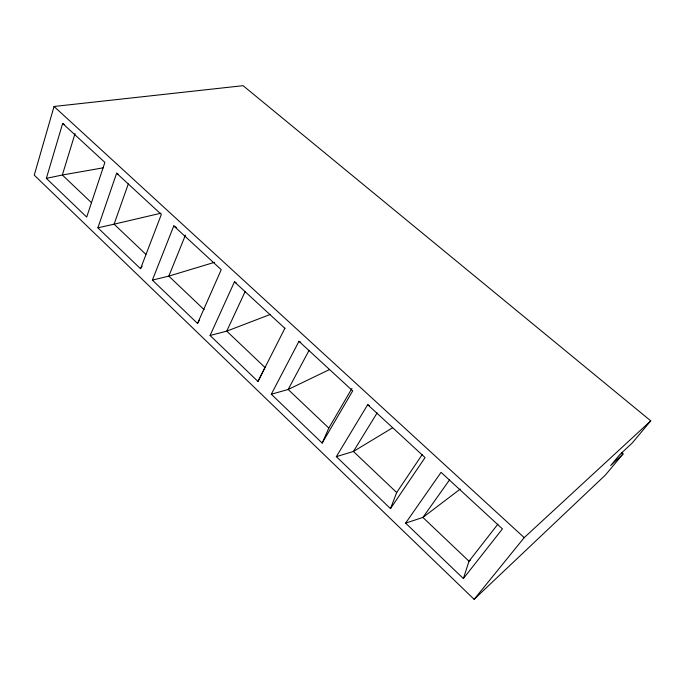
<?xml version="1.0" encoding="UTF-8"?>
<svg xmlns="http://www.w3.org/2000/svg" width="685" height="685" viewBox="0 0 685 685"><rect width="100%" height="100%" fill="white"/><g stroke="black" fill="none" stroke-linecap="round" stroke-linejoin="round"><path stroke-width="1.03" d="M623.067 453.932L610.678 465.552L619.856 454.549L632.127 443.101L650.75 420.855L243.081 85.676L54.038 106.475L34.25 175.154L474.131 599.324L605.412 475.03L623.067 453.932L621.441 452.562M62.652 123.471L104.882 162.396L86.695 217.068L46.357 178.357L62.652 123.471L64.39 124.542M75.067 133.532L62.335 175.009L46.357 178.357M463.377 578.568L502.43 528.906L441.071 472.333L405.606 523.126L463.377 578.568L469.002 561.221L497.867 524.171M116.613 173.211L161.335 214.448L140.536 268.743L97.895 227.814L116.613 173.211L118.428 174.307M128.309 183.905L114.095 224.166L97.895 227.814M369.532 405.614L367.691 404.689L336.344 456.655L390.501 508.63L396.675 492.532L422.225 454.54M199.643 319.715L197.537 323.44L152.378 280.105L173.776 225.913L176.439 227.463M185.429 235.126L168.81 276.123L152.378 280.105M197.537 323.44L221.238 269.667L173.776 225.913M300.749 342.277L298.96 341.318L271.294 394.226L322.173 443.058L328.809 428.074L351.936 388.429M284.969 328.132L257.971 381.442L210.081 335.487L234.45 281.843L236.299 282.888M245.161 291.527L226.735 331.138L210.081 335.487M257.971 381.442L265.001 367.485L226.735 331.138L270.566 314.338M309.072 350.343L288.162 389.482L271.294 394.226M322.173 443.058L352.707 390.87L298.96 341.318M377.101 412.952L353.426 451.458L336.344 456.655M141.084 267.869L142.18 266.131M390.501 508.63L425.06 457.571L367.691 404.689M449.66 479.731L422.893 517.432L405.606 523.126M474.131 599.324L524.205 537.639L650.75 420.855M470.604 559.808L469.002 561.221L422.893 517.432L460.243 489.073M392.496 427.86L353.426 451.458L396.675 492.532M329.451 369.583L288.162 389.482L328.809 428.074M214.568 262.304L168.81 276.123L204.139 309.68M160.915 213.215L114.095 224.166L145.871 254.349M103.307 167.808L62.335 175.009L91.533 202.743M54.038 106.475L524.205 537.639M234.45 281.843L284.909 328.363"/></g></svg>
